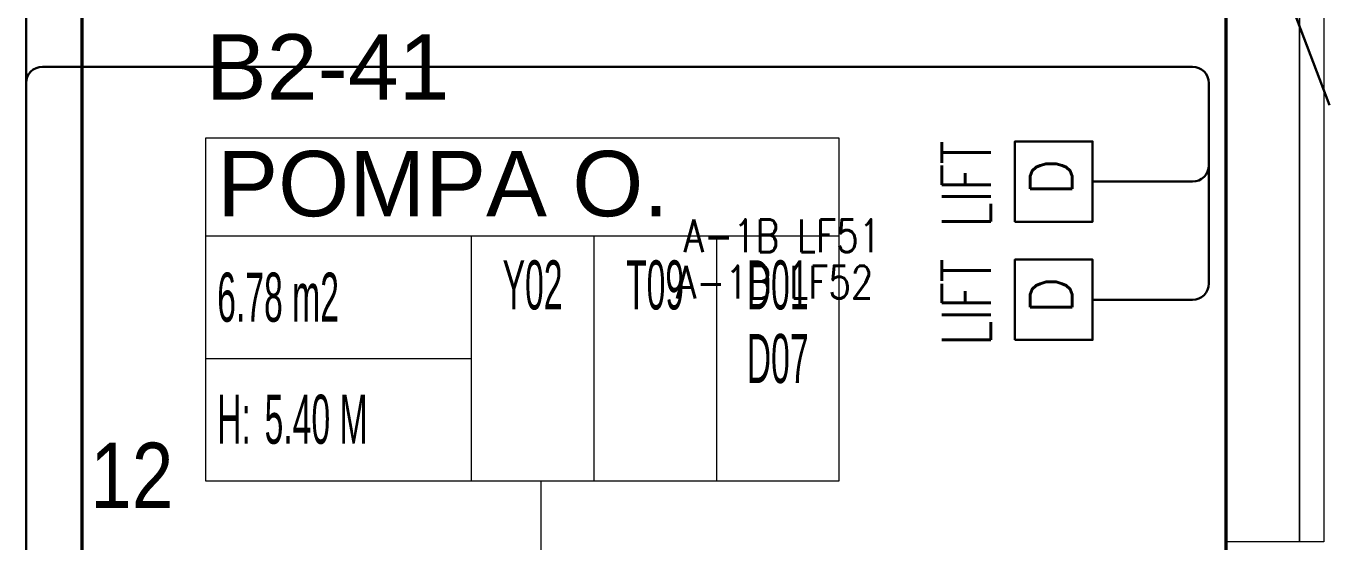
# Model space of a CAD drawing. Header units: metres. Extents: x -13621 to 152406, y -16073 to 22221.
# Drawn here: x 6026 to 6822, y 3280 to 3596 of the extents above; entities that cross this region are included whole.
import ezdxf
from ezdxf.enums import TextEntityAlignment as Align

# ---------------------------------------------------------------- set-up
doc = ezdxf.new("R2010")
doc.units = ezdxf.units.M
doc.header["$LTSCALE"] = 100
doc.header["$MEASUREMENT"] = 0
doc.linetypes.add('HIDDEN', pattern=[0.375, 0.25, -0.125])
doc.layers.get('0').update_dxf_attribs({"color": 9, "lineweight": 9})
for name, color, linetype, lineweight in [('00', 9, 'Continuous', 9), ('05', 9, 'Continuous', 9), ('06D', 9, 'Continuous', 9), ('21', 9, 'Continuous', 9), ('21_mahal200', 9, 'Continuous', 9), ('Data  Tavan', 170, 'Continuous', 30), ('DATA YER', 30, 'Continuous', 30), ('E-DAHİLİ DOME KAMERA', 7, 'Continuous', 30), ('E-DAHİLİ KAMERA', 7, 'Continuous', 30), ('E-DATA LIFT PRIZI', 7, 'Continuous', 30), ('E-YAZI', 7, 'Continuous', 30)]:
    doc.layers.add(name, color=color, linetype=linetype, lineweight=lineweight)
doc.styles.add('Arial', font='arial.ttf', dxfattribs={"height": 2.5})
doc.styles.add('E-YAZI', font='txttw.shx')
doc.styles.add('MuuM_TEXT-STANDART', font='ARIALN.TTF')
doc.dimstyles.new('MuuM_DIM200', dxfattribs={"dimscale": 20, "dimtxt": 2, "dimasz": 1, "dimexe": 1, "dimexo": 1, "dimgap": 1, "dimtad": 1, "dimdec": 1, "dimrnd": 0.5, "dimdsep": 46, "dimtxsty": 'MuuM_TEXT-STANDART', "dimblk": 'ARCHTICK', "dimcen": 0, "dimdle": 0.15, "dimclrd": 256, "dimclre": 256, "dimclrt": 256, "dimadec": 0, "dimazin": 0, "dimtfac": 5, "dimtdec": 1, "dimtix": 1, "dimtmove": 2, "dimatfit": 3, "dimldrblk": 'DOT', "dimfxl": 3, "dimfxlon": 1, "dimtolj": 1, "dimlwd": -1, "dimlwe": -1, "dimarcsym": 0})

# ---------------------------------------------------------------- blocks, each defined once
blk = doc.blocks.new('E-DATA LIFT PRIZI')
at = {"layer": 'E-DATA LIFT PRIZI', "color": 2}
blk.add_line((0, 0), (0, 41.99), dxfattribs=at)
blk.add_lwpolyline([(-24.58, 89.56), (24.58, 89.56), (24.58, 41.99), (-24.58, 41.99)], close=True, dxfattribs=at)
at = {"layer": 'E-DATA LIFT PRIZI', "color": 2, "style": 'E-YAZI', "width": 0.7}
blk.add_text('LIFT', height=30, dxfattribs=at).set_placement((-28.02, 104.21))
at = {"layer": 'E-DATA LIFT PRIZI', "color": 2, "style": 'E-YAZI'}
blk.add_text('D', height=25.6, dxfattribs=at).set_placement((-8.79, 54.59))
blk = doc.blocks.new('100_DAHİLİ DOME KAMERA')
at = {"layer": 'E-DAHİLİ DOME KAMERA', "color": 4}
for p, q in [((-1.936, 0.715), (-1.936, -0.689)), ((0.82, 0.715), (-1.936, 0.715)), ((0.82, -0.689), (0.82, 0.715)), ((0.82, 0.294), (2.131, 0.668)), ((2.131, 0.668), (2.131, -0.643)), ((0.82, -0.268), (2.131, -0.643)), ((-1.936, -0.689), (0.82, -0.689))]:
    blk.add_line(p, q, dxfattribs=at)
at = {"layer": 'E-DAHİLİ DOME KAMERA', "color": 4, "linetype": 'Continuous'}
blk.add_circle((0, 0), 2.566, dxfattribs=at)
at = {"layer": 'E-DAHİLİ KAMERA', "color": 4}
for q in [(13.416, 6.264), (13.416, -6.264)]:
    blk.add_line((2.566, 0), q, dxfattribs=at)
blk = doc.blocks.new('p-işyeri')
at = {"color": 0, "const_width": 2}
blk.add_lwpolyline([(200, 0), (200, 700), (-200, 700), (-200, 0)], close=True, dxfattribs=at)
blk = doc.blocks.new('p-birim')
blk.add_lwpolyline([(0, 0), (1, 0), (1, 1), (0, 1)], close=True)
blk = doc.blocks.new('_ArchTick')
at = {"color": 0, "linetype": 'ByBlock', "const_width": 0.15}
blk.add_lwpolyline([(-0.5, -0.5), (0.5, 0.5)], dxfattribs=at)
blk = doc.blocks.new('_Dot')
at = {"color": 0, "linetype": 'ByBlock', "lineweight": -2}
blk.add_line((-0.5, 0), (-1, 0), dxfattribs=at)
at = {"color": 0, "linetype": 'ByBlock', "const_width": 0.5}
blk.add_lwpolyline([(-0.25, 0, 1), (0.25, 0, 1)], format="xyb", close=True, dxfattribs=at)
blk = doc.blocks.new('0_roomno2')
blk.add_lwpolyline([(19.375, -10.5), (0, -10.5), (0, 0), (19.375, 0)], close=True)
for points in [[(0, -3), (19.375, -3)], [(8.125, -3), (8.125, -10.5)], [(11.875, -3), (11.875, -10.5)], [(15.625, -3), (15.625, -10.5)], [(0, -6.75), (8.125, -6.75)]]:
    blk.add_lwpolyline(points)
at = {"style": 'MuuM_TEXT-STANDART', "width": 0.6}
blk.add_text('H:', height=1.5, dxfattribs=at).set_placement((0.35, -8.608), align=Align.MIDDLE_LEFT)
at = {"style": 'Arial'}
blk.add_attdef('ODANO', (0, 1.17), '', height=2, dxfattribs=at)
blk.add_attdef('MEKANADI', text='', height=2, dxfattribs=at).set_placement((0.35, -3), align=Align.BOTTOM_LEFT)
at = {"style": 'MuuM_TEXT-STANDART', "width": 0.6}
for tag, p in [('YER01', (10, -4.5)), ('TAVAN01', (13.75, -4.5)), ('DUVAR01', (17.5, -4.5)), ('YER02', (10, -6.75)), ('TAVAN02', (13.75, -6.75)), ('DUVAR02', (17.5, -6.75)), ('YER03', (10, -9)), ('TAVAN03', (13.75, -9)), ('DUVAR03', (17.5, -9))]:
    blk.add_attdef(tag, text='', height=1.5, dxfattribs=at).set_placement(p, align=Align.MIDDLE_CENTER)
for tag, p in [('M2', (0.35, -4.875)), ('TEMIZTAVANYUKSEKLIGI', (1.8, -8.608))]:
    blk.add_attdef(tag, text='', height=1.5, dxfattribs=at).set_placement(p, align=Align.MIDDLE_LEFT)
blk = doc.blocks.new('2.bod.Mimari')
at = {"layer": '00'}
blk.add_lwpolyline([(6820, -4630), (6820, -5350), (6805, -5350), (6805, -4630)], close=True, dxfattribs=at)
at = {"layer": '05', "xscale": -45, "yscale": 720}
blk.add_blockref('p-birim', (6805, -5350), dxfattribs=at)
at = {"layer": '06D', "color": 89, "linetype": 'HIDDEN', "true_color": 0x2e4d23, "rotation": 90}
blk.add_blockref('p-işyeri', (6760, -5190), dxfattribs=at)
at = {"layer": '21_mahal200'}
ref = blk.add_blockref('0_roomno2', (6135.68, -5102.75), dxfattribs=dict(at, xscale=20, yscale=20, zscale=20))
ref.add_attrib('ODANO', 'B2-41', (6135.68, -5079.35), dxfattribs={"layer": '0', "height": 40, "style": 'Arial'})
ref.add_attrib('MEKANADI', 'POMPA O.', dxfattribs={"layer": '0', "height": 40, "style": 'Arial'}).set_placement((6142.68, -5162.75), align=Align.BOTTOM_LEFT)
ref.add_attrib('M2', '6.78 m2', dxfattribs={"layer": '0', "height": 30, "style": 'MuuM_TEXT-STANDART', "width": 0.6}).set_placement((6142.68, -5200.25), align=Align.MIDDLE_LEFT)
ref.add_attrib('TEMIZTAVANYUKSEKLIGI', '5.40 M', dxfattribs={"layer": '0', "height": 30, "style": 'MuuM_TEXT-STANDART', "width": 0.6}).set_placement((6171.68, -5274.91), align=Align.MIDDLE_LEFT)
ref.add_attrib('YER01', 'Y02', dxfattribs={"layer": '0', "height": 30, "style": 'MuuM_TEXT-STANDART', "width": 0.6}).set_placement((6335.68, -5192.75), align=Align.MIDDLE_CENTER)
ref.add_attrib('TAVAN01', 'T09', dxfattribs={"layer": '0', "height": 30, "style": 'MuuM_TEXT-STANDART', "width": 0.6}).set_placement((6410.68, -5192.75), align=Align.MIDDLE_CENTER)
ref.add_attrib('DUVAR01', 'D01', dxfattribs={"layer": '0', "height": 30, "style": 'MuuM_TEXT-STANDART', "width": 0.6}).set_placement((6485.68, -5192.75), align=Align.MIDDLE_CENTER)
ref.add_attrib('DUVAR02', 'D07', dxfattribs={"layer": '0', "height": 30, "style": 'MuuM_TEXT-STANDART', "width": 0.6}).set_placement((6485.68, -5237.75), align=Align.MIDDLE_CENTER)
at = {"layer": '21', "style": 'MuuM_TEXT-STANDART'}
blk.add_text('12', height=40, dxfattribs=at).set_placement((6064.9, -5341.26), align=Align.BOTTOM_LEFT)
at = {"layer": '21_mahal200'}
blk.add_leader([(6341.02, -5490.12), (6341.02, -5312.75)], dimstyle='MuuM_DIM200', override={"dimasz": 1, "dimfxl": 10}, dxfattribs=at)

msp = doc.modelspace()

# ---------------------------------------------------------------- linework, layer by layer
at = {"layer": 'Data  Tavan'}
for p, q in [((6025.67, 3741.23), (6025.67, 3358.76)), ((6739.55, 3570.7), (6035.67, 3570.7)), ((6749.55, 3510.43), (6749.55, 3560.7)), ((6749.55, 3438.14), (6749.55, 3523.79)), ((6720.45, 3500.43), (6739.55, 3500.43)), ((6720.71, 3428.14), (6739.55, 3428.14)), ((6025.67, 2560.12), (6025.67, 3380.64))]:
    msp.add_line(p, q, dxfattribs=at)
for centre, start, end in [((6035.67, 3560.7), 90, 180), ((6739.55, 3560.7), 0, 90), ((6739.55, 3510.43), 270, 0), ((6739.55, 3438.14), 270, 0)]:
    msp.add_arc(centre, 10, start, end, dxfattribs=at)
at = {"layer": 'DATA YER'}
msp.add_line((6720.71, 3428.14), (6720.45, 3428.14), dxfattribs=at)

# ---------------------------------------------------------------- block references
msp.add_blockref('2.bod.Mimari', (0, 8630))
at = {"layer": 'E-DAHİLİ DOME KAMERA', "xscale": 31.24999999834263, "yscale": 31.24999999834263, "zscale": 31.24999999834263, "rotation": 260.810452340688}
msp.add_blockref('100_DAHİLİ DOME KAMERA', (6697.15, 3992.25), dxfattribs=at)
at = {"layer": 'E-DATA LIFT PRIZI', "color": 1, "rotation": 89.99999999999999}
for p in [(6720.45, 3500.43), (6720.45, 3428.14)]:
    msp.add_blockref('E-DATA LIFT PRIZI', p, dxfattribs=at)

# ---------------------------------------------------------------- texts
at = {"layer": 'E-YAZI', "color": 6, "style": 'E-YAZI', "width": 0.8}
for s, p in [('A-1B LF51', (6428.28, 3457.37)), ('A-1B LF52', (6423.5, 3428.93))]:
    msp.add_text(s, height=20, dxfattribs=at).set_placement(p)

doc.saveas('drawing.dxf')
